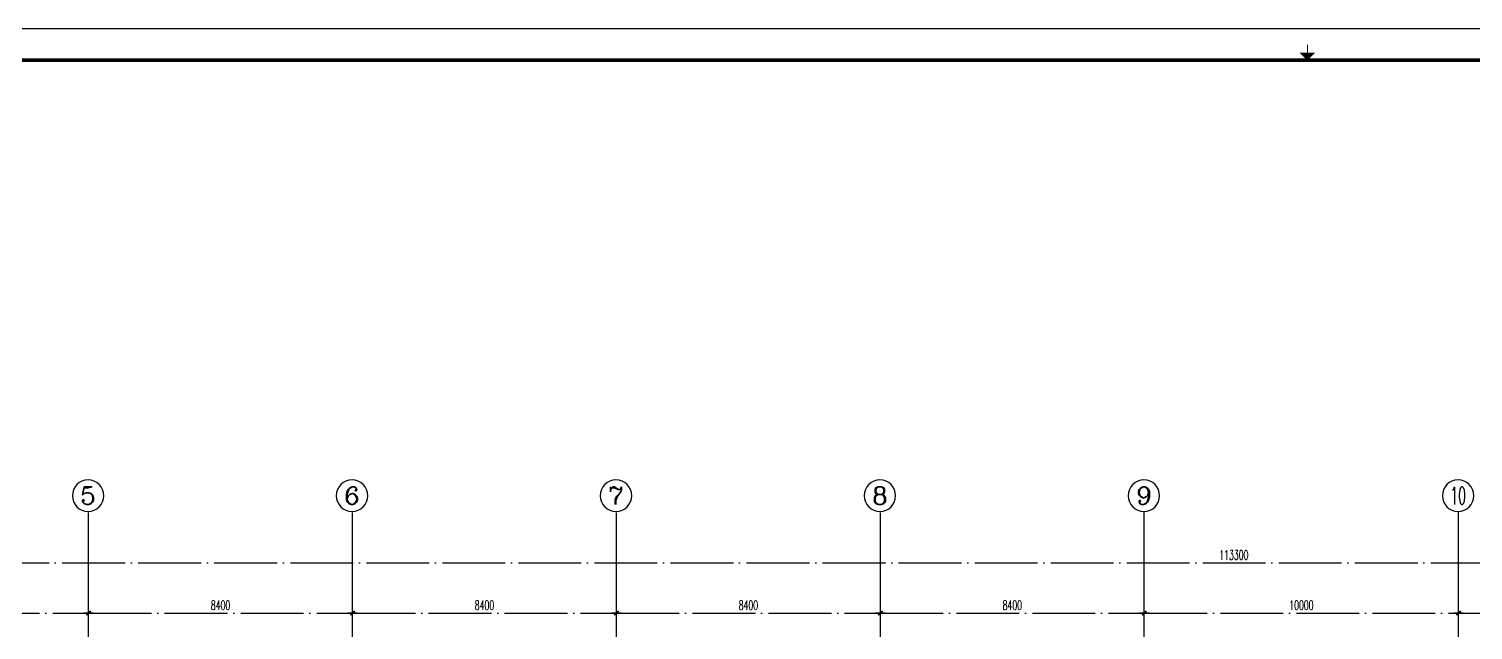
# Model space of a CAD drawing. Extents: x 824790 to 973415, y 4290613 to 4374713.
# Drawn here: x 858410 to 904375, y 4355572 to 4374713 of the extents above; entities that cross this region are included whole.
import ezdxf
from ezdxf.enums import TextEntityAlignment as Align

# ---------------------------------------------------------------- set-up
doc = ezdxf.new("R2010")
doc.units = 0
doc.header["$LTSCALE"] = 1000
doc.header["$MEASUREMENT"] = 0
doc.linetypes.add('ACAD_ISO08W100', pattern=[36, 24, -3, 6, -3])
doc.linetypes.add('DOTE', pattern=[2.42, 2, -0.2, 0.02, -0.2])
doc.layers.get('0').update_dxf_attribs({"color": 255, "linetype": 'CONTINUOUS'})
for name, color, linetype in [('A-AXIS', 3, 'CONTINUOUS'), ('A-AXIS-TEXT', 7, 'CONTINUOUS'), ('A_DIM_EX1', 171, 'CONTINUOUS'), ('AXIS_TEXT', 7, 'CONTINUOUS'), ('DOTE', 17, 'DOTE'), ('图框', 7, 'CONTINUOUS')]:
    doc.layers.add(name, color=color, linetype=linetype)
doc.styles.add('COMPLEX', font='COMPLEX')
doc.styles.add('DIM_FONT', font='SIMPLEX.shx', dxfattribs={"width": 0.6, "bigfont": 'GBCBIG.shx'})
doc.dimstyles.new('DIM100', dxfattribs={"dimscale": 100, "dimtxt": 3, "dimasz": 0.01, "dimexe": 1, "dimexo": 1, "dimgap": 1, "dimtad": 1, "dimdec": 0, "dimzin": 0, "dimdsep": 46, "dimtxsty": 'DIM_FONT', "dimblk1": 'h-_DIMX', "dimblk2": 'h-_DIMX', "dimsah": 1, "dimcen": 0.01, "dimclrd": 256, "dimclre": 256, "dimclrt": 7, "dimadec": 3, "dimazin": 0, "dimtfac": 1, "dimtdec": 0, "dimtix": 1, "dimtmove": 2, "dimatfit": 3, "dimldrblk": 'h-_DIMX', "dimfxl": 0, "dimtolj": 1, "dimtzin": 5, "dimarcsym": 0})

# ---------------------------------------------------------------- blocks, each defined once
blk = doc.blocks.new('h-_DIMX')
blk.add_line((-150, 0), (150, 0))
at = {"const_width": 50}
blk.add_lwpolyline([(-70, -70), (70, 70)], dxfattribs=at)
blk = doc.blocks.new('h-_AXISO')
blk.add_circle((0, 0), 0.5)
at = {"layer": 'A-AXIS-TEXT', "style": 'COMPLEX', "width": 1.041667}
blk.add_attdef('A', text='', height=0.56, dxfattribs=at).set_placement((-0.25, -0.28), (0.25, -0.28), align=Align.FIT)
blk = doc.blocks.new('h-轴号横')
at = {"layer": 'DOTE', "linetype": 'ACAD_ISO08W100'}
for p, q in [((-2580161, -1877428), (-2580161, -1873865)), ((-2571761, -1877426), (-2571761, -1873864)), ((-2563361, -1877425), (-2563361, -1873862)), ((-2554961, -1877423), (-2554961, -1873861)), ((-2546561, -1877422), (-2546561, -1873859)), ((-2536561, -1877420), (-2536561, -1873858))]:
    blk.add_line(p, q, dxfattribs=at)
at = {"layer": 'A-AXIS'}
ref = blk.add_blockref('h-_AXISO', (-2580176, -1873330), dxfattribs=dict(at, xscale=-1000, yscale=1000, zscale=1000))
ref.add_attrib('A', '5', dxfattribs={"layer": 'AXIS_TEXT', "height": 560, "style": 'COMPLEX', "width": 1.339286}).set_placement((-2580426, -1873610), (-2579926, -1873610), align=Align.FIT)
ref = blk.add_blockref('h-_AXISO', (-2571776, -1873330), dxfattribs=dict(at, xscale=-1000, yscale=1000, zscale=1000))
ref.add_attrib('A', '6', dxfattribs={"layer": 'AXIS_TEXT', "height": 560, "style": 'COMPLEX', "width": 1.339286}).set_placement((-2572026, -1873610), (-2571526, -1873610), align=Align.FIT)
ref = blk.add_blockref('h-_AXISO', (-2563376, -1873330), dxfattribs=dict(at, xscale=-1000, yscale=1000, zscale=1000))
ref.add_attrib('A', '7', dxfattribs={"layer": 'AXIS_TEXT', "height": 560, "style": 'COMPLEX', "width": 1.339286}).set_placement((-2563626, -1873610), (-2563126, -1873610), align=Align.FIT)
ref = blk.add_blockref('h-_AXISO', (-2554976, -1873329), dxfattribs=dict(at, xscale=-1000, yscale=1000, zscale=1000))
ref.add_attrib('A', '8', dxfattribs={"layer": 'AXIS_TEXT', "height": 560, "style": 'COMPLEX', "width": 1.339286}).set_placement((-2555226, -1873609), (-2554726, -1873609), align=Align.FIT)
ref = blk.add_blockref('h-_AXISO', (-2546574, -1873330), dxfattribs=dict(at, xscale=-1000, yscale=1000, zscale=1000))
ref.add_attrib('A', '9', dxfattribs={"layer": 'AXIS_TEXT', "height": 560, "style": 'COMPLEX', "width": 1.339286}).set_placement((-2546824, -1873610), (-2546324, -1873610), align=Align.FIT)
ref = blk.add_blockref('h-_AXISO', (-2536574, -1873330), dxfattribs=dict(at, xscale=-1000, yscale=1000, zscale=1000))
ref.add_attrib('A', '10', dxfattribs={"layer": 'AXIS_TEXT', "height": 560, "style": 'COMPLEX', "width": 0.646552}).set_placement((-2536824, -1873610), (-2536324, -1873610), align=Align.FIT)
blk = doc.blocks.new('h-1')
at = {"layer": '图框'}
blk.add_line((2162, 399.3), (675.75, 399.3), dxfattribs=at)
at = {"layer": '图框', "const_width": 0.3}
blk.add_lwpolyline([(1418.87, 391.74), (1418.87, 394.24)], dxfattribs=at)
at = {"layer": '图框', "const_width": 1.2}
blk.add_lwpolyline([(2152, -431.7), (2152, 389.3), (700.75, 389.3), (700.75, -431.7)], close=True, dxfattribs=at)
at = {"layer": '图框'}
blk.add_solid([(1416.37, 391.74), (1421.37, 391.74), (1418.87, 389.24)], dxfattribs=at)
blk = doc.blocks.new('h-wrt')
at = {"layer": 'A_DIM_EX1'}
blk.add_blockref('h-轴号横', (-168.1, 134757.2), dxfattribs=at)
at = {"layer": 'A-AXIS'}
for base, p1, p2 in [((-2487228.9, -1740710.9), (-2600528.9, -1746536.2), (-2487228.9, -1746636.2)), ((-2580328.9, -1742310.9), (-2588728.9, -1746636.2), (-2580328.9, -1746636.2)), ((-2571928.9, -1742310.9), (-2580328.9, -1746636.2), (-2571928.9, -1746636.2)), ((-2563528.9, -1742310.9), (-2571928.9, -1746636.2), (-2563528.9, -1746636.2)), ((-2555128.9, -1742310.9), (-2563528.9, -1746636.2), (-2555128.9, -1746636.2)), ((-2546728.9, -1742310.9), (-2555128.9, -1746636.2), (-2546728.9, -1746636.2)), ((-2536728.8, -1742310.9), (-2546728.9, -1746636.2), (-2536728.8, -1746636.2)), ((-2532328.8, -1742310.9), (-2536728.8, -1746636.2), (-2532328.8, -1746636.2))]:
    blk.add_linear_dim(base=base, p1=p1, p2=p2, dimstyle='DIM100', dxfattribs=at).render()

msp = doc.modelspace()

# ---------------------------------------------------------------- block references
at = {"layer": 'DOTE'}
msp.add_blockref('h-wrt', (3440638.8, 6098424.3), dxfattribs=at)
at = {"layer": '图框', "xscale": 100, "yscale": 100, "zscale": 100}
msp.add_blockref('h-1', (757214.8, 4334782.9), dxfattribs=at)

doc.saveas('drawing.dxf')
